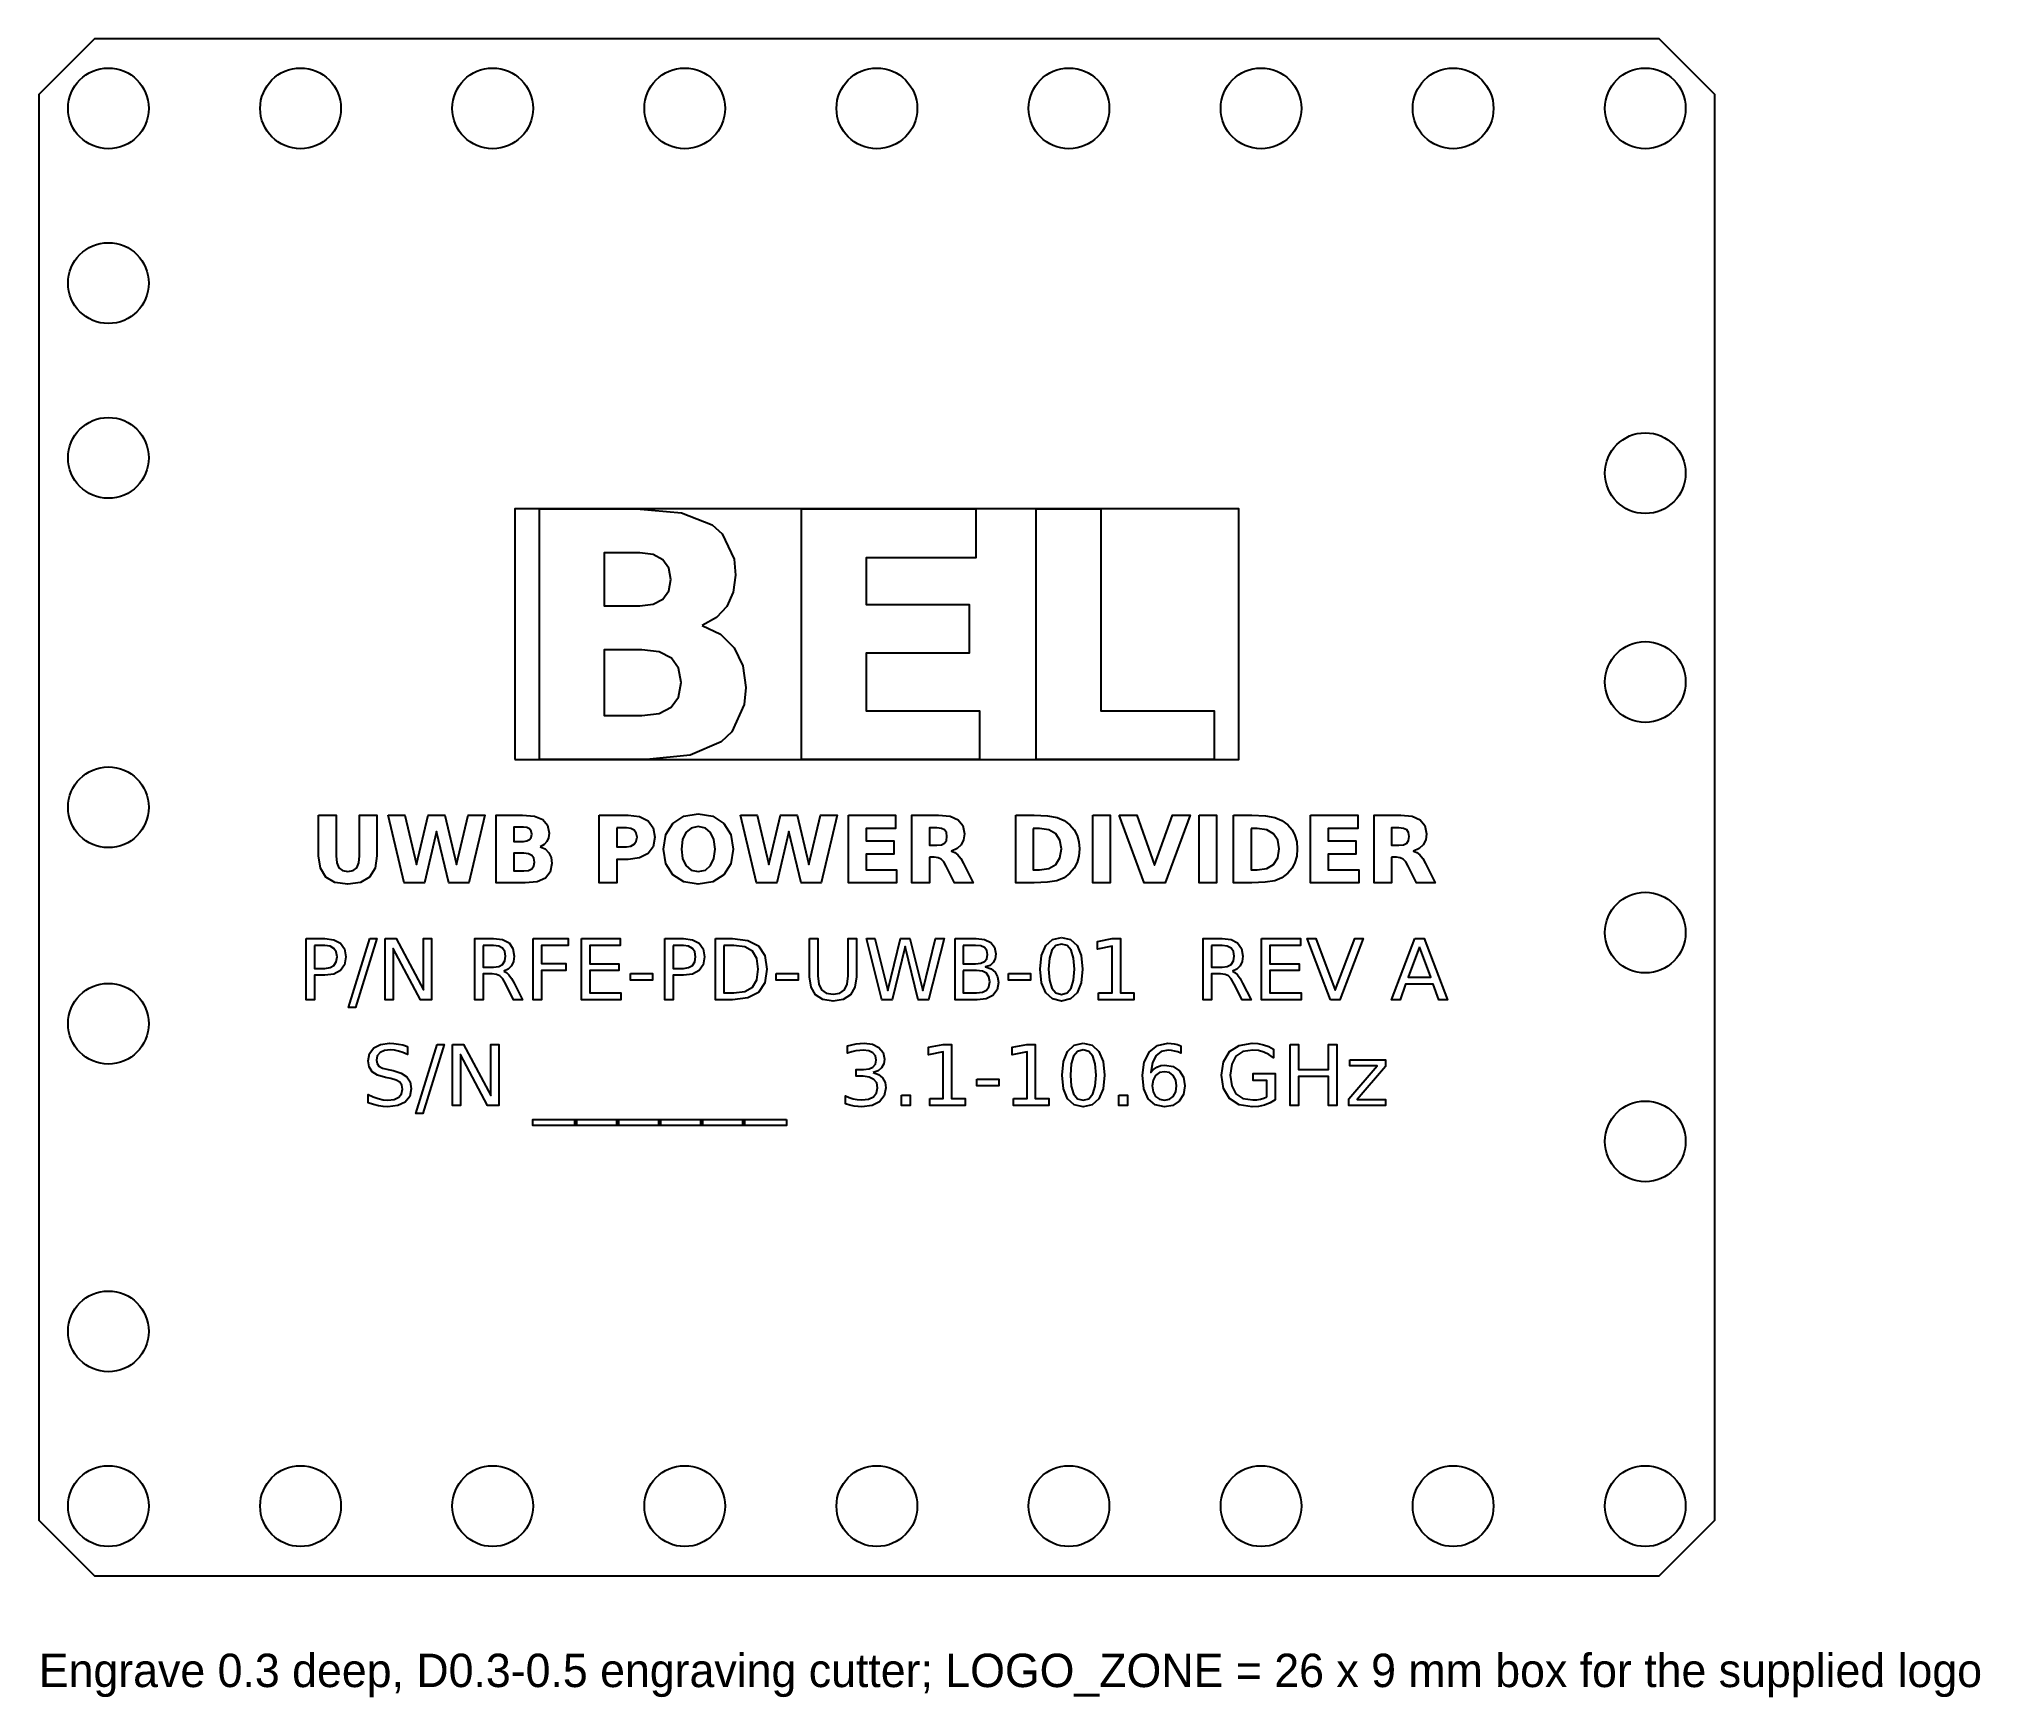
# Model space of a CAD drawing. Header units: millimetres. Extents: x -30.1 to 39.6, y -32 to 27.6.
import ezdxf

# ---------------------------------------------------------------- set-up
doc = ezdxf.new("R2010")
doc.units = ezdxf.units.MM
for name, color, linetype in [('ENGRAVE_0p3', 1, 'Continuous'), ('LID_OUTLINE', 7, 'Continuous'), ('LOGO_ZONE', 5, 'Continuous'), ('NOTES', 2, 'Continuous'), ('SCREW_HOLES', 3, 'Continuous')]:
    doc.layers.add(name, color=color, linetype=linetype)

msp = doc.modelspace()

# ---------------------------------------------------------------- linework, layer by layer
at = {"layer": 'ENGRAVE_0p3'}
for points in [[(-6.277, 6.531), (-5.615, 6.222), (-5.122, 5.729), (-4.814, 5.078), (-4.711, 4.296), (-4.766, 3.686), (-5.206, 2.715), (-5.591, 2.353), (-6.7, 1.875), (-8.268, 1.715), (-12.118, 1.715), (-12.118, 10.715), (-8.634, 10.715), (-7.018, 10.573), (-5.919, 10.148), (-5.551, 9.822), (-5.13, 8.914), (-5.078, 8.333), (-5.155, 7.726), (-5.386, 7.216), (-5.762, 6.814), (-6.277, 6.531)], [(-2.709, 10.715), (3.552, 10.715), (3.552, 8.96), (-0.389, 8.96), (-0.389, 7.286), (3.319, 7.286), (3.319, 5.53), (-0.389, 5.53), (-0.389, 3.468), (3.685, 3.468), (3.685, 1.715), (-2.709, 1.715), (-2.709, 10.715)], [(5.724, 10.715), (8.044, 10.715), (8.044, 3.468), (12.118, 3.468), (12.118, 1.715), (5.724, 1.715), (5.724, 10.715)], [(-8.515, 7.23), (-8.032, 7.29), (-7.684, 7.471), (-7.471, 7.769), (-7.4, 8.182), (-7.471, 8.592), (-7.684, 8.89), (-8.032, 9.074), (-8.515, 9.135), (-9.798, 9.135), (-9.798, 7.23), (-8.515, 7.23)], [(-8.436, 3.295), (-7.824, 3.369), (-7.385, 3.59), (-7.12, 3.96), (-7.032, 4.481), (-7.119, 4.994), (-7.381, 5.359), (-7.819, 5.578), (-8.436, 5.652), (-9.798, 5.652), (-9.798, 3.295), (-8.436, 3.295)], [(-20.052, -0.285), (-19.425, -0.285), (-19.425, -1.742), (-19.401, -2), (-19.327, -2.172), (-19.197, -2.269), (-19.006, -2.301), (-18.813, -2.269), (-18.683, -2.172), (-18.609, -2), (-18.584, -1.742), (-18.584, -0.285), (-17.958, -0.285), (-17.958, -1.742), (-18.023, -2.192), (-18.217, -2.51), (-18.543, -2.699), (-19.006, -2.762), (-19.467, -2.699), (-19.794, -2.51), (-19.987, -2.192), (-20.052, -1.742), (-20.052, -0.285)], [(-17.552, -0.285), (-16.952, -0.285), (-16.532, -2.051), (-16.115, -0.285), (-15.512, -0.285), (-15.095, -2.051), (-14.675, -0.285), (-14.08, -0.285), (-14.652, -2.715), (-15.375, -2.715), (-15.816, -0.868), (-16.252, -2.715), (-16.975, -2.715), (-17.552, -0.285)], [(-12.092, -1.415), (-11.913, -1.498), (-11.78, -1.631), (-11.697, -1.807), (-11.669, -2.018), (-11.729, -2.325), (-11.907, -2.543), (-12.206, -2.672), (-12.63, -2.715), (-13.669, -2.715), (-13.669, -0.285), (-12.729, -0.285), (-12.292, -0.323), (-11.995, -0.438), (-11.825, -0.637), (-11.768, -0.928), (-11.789, -1.092), (-11.852, -1.23), (-11.953, -1.338), (-12.092, -1.415)], [(-9.968, -0.285), (-8.929, -0.285), (-8.519, -0.337), (-8.217, -0.491), (-8.031, -0.741), (-7.969, -1.078), (-8.031, -1.416), (-8.217, -1.666), (-8.519, -1.82), (-8.929, -1.872), (-9.342, -1.872), (-9.342, -2.715), (-9.968, -2.715), (-9.968, -0.285)], [(-6.416, -0.241), (-5.893, -0.325), (-5.498, -0.577), (-5.249, -0.976), (-5.166, -1.503), (-5.249, -2.028), (-5.498, -2.427), (-5.893, -2.679), (-6.416, -2.762), (-6.937, -2.679), (-7.333, -2.427), (-7.582, -2.028), (-7.665, -1.503), (-7.582, -0.976), (-7.333, -0.577), (-6.937, -0.325), (-6.416, -0.241)], [(-6.416, -0.695), (-6.67, -0.748), (-6.86, -0.907), (-6.978, -1.161), (-7.018, -1.503), (-6.978, -1.842), (-6.86, -2.097), (-6.67, -2.255), (-6.416, -2.308), (-6.16, -2.255), (-5.97, -2.097), (-5.851, -1.842), (-5.812, -1.503), (-5.851, -1.161), (-5.97, -0.907), (-6.16, -0.748), (-6.416, -0.695)], [(-4.899, -0.285), (-4.298, -0.285), (-3.878, -2.051), (-3.462, -0.285), (-2.858, -0.285), (-2.441, -2.051), (-2.021, -0.285), (-1.426, -0.285), (-1.999, -2.715), (-2.721, -2.715), (-3.162, -0.868), (-3.598, -2.715), (-4.321, -2.715), (-4.899, -0.285)], [(-1.016, -0.285), (0.675, -0.285), (0.675, -0.759), (-0.389, -0.759), (-0.389, -1.211), (0.612, -1.211), (0.612, -1.685), (-0.389, -1.685), (-0.389, -2.242), (0.711, -2.242), (0.711, -2.715), (-1.016, -2.715), (-1.016, -0.285)], [(1.888, -1.795), (1.888, -2.715), (1.261, -2.715), (1.261, -0.285), (2.218, -0.285), (2.634, -0.325), (2.922, -0.446), (3.09, -0.654), (3.146, -0.956), (3.116, -1.175), (3.029, -1.351), (2.883, -1.485), (2.678, -1.579), (2.8, -1.627), (2.909, -1.712), (3.011, -1.842), (3.115, -2.025), (3.455, -2.715), (2.788, -2.715), (2.491, -2.111), (2.401, -1.958), (2.31, -1.862), (2.203, -1.812), (2.065, -1.795), (1.888, -1.795)], [(4.988, -0.285), (5.648, -0.285), (6.131, -0.305), (6.473, -0.364), (6.724, -0.47), (6.937, -0.632), (7.086, -0.809), (7.191, -1.012), (7.254, -1.24), (7.274, -1.497), (7.254, -1.758), (7.191, -1.988), (7.086, -2.191), (6.937, -2.368), (6.723, -2.53), (6.469, -2.636), (6.127, -2.695), (5.648, -2.715), (4.988, -2.715), (4.988, -0.285)], [(7.755, -0.285), (8.382, -0.285), (8.382, -2.715), (7.755, -2.715), (7.755, -0.285)], [(8.705, -0.285), (9.335, -0.285), (9.979, -2.079), (10.623, -0.285), (11.252, -0.285), (10.352, -2.715), (9.605, -2.715), (8.705, -0.285)], [(11.575, -0.285), (12.201, -0.285), (12.201, -2.715), (11.575, -2.715), (11.575, -0.285)], [(12.815, -0.285), (13.475, -0.285), (13.958, -0.305), (14.299, -0.364), (14.551, -0.47), (14.764, -0.632), (14.913, -0.809), (15.017, -1.012), (15.08, -1.24), (15.101, -1.497), (15.08, -1.758), (15.017, -1.988), (14.913, -2.191), (14.764, -2.368), (14.549, -2.53), (14.295, -2.636), (13.953, -2.695), (13.475, -2.715), (12.815, -2.715), (12.815, -0.285)], [(15.581, -0.285), (17.272, -0.285), (17.272, -0.759), (16.208, -0.759), (16.208, -1.211), (17.209, -1.211), (17.209, -1.685), (16.208, -1.685), (16.208, -2.242), (17.308, -2.242), (17.308, -2.715), (15.581, -2.715), (15.581, -0.285)], [(18.485, -1.795), (18.485, -2.715), (17.858, -2.715), (17.858, -0.285), (18.815, -0.285), (19.231, -0.325), (19.519, -0.446), (19.687, -0.654), (19.743, -0.956), (19.713, -1.175), (19.626, -1.351), (19.48, -1.485), (19.275, -1.579), (19.397, -1.627), (19.506, -1.712), (19.608, -1.842), (19.712, -2.025), (20.052, -2.715), (19.385, -2.715), (19.088, -2.111), (18.998, -1.958), (18.907, -1.862), (18.8, -1.812), (18.662, -1.795), (18.485, -1.795)], [(-12.696, -1.226), (-12.566, -1.21), (-12.472, -1.161), (-12.414, -1.08), (-12.395, -0.969), (-12.414, -0.858), (-12.472, -0.778), (-12.566, -0.728), (-12.696, -0.712), (-13.043, -0.712), (-13.043, -1.226), (-12.696, -1.226)], [(-9.342, -0.739), (-9.342, -1.418), (-8.996, -1.418), (-8.834, -1.396), (-8.714, -1.329), (-8.639, -1.222), (-8.614, -1.078), (-8.639, -0.934), (-8.714, -0.827), (-8.834, -0.761), (-8.996, -0.739), (-9.342, -0.739)], [(2.151, -1.363), (2.32, -1.344), (2.434, -1.29), (2.498, -1.193), (2.519, -1.048), (2.498, -0.906), (2.434, -0.811), (2.32, -0.757), (2.151, -0.739), (1.888, -0.739), (1.888, -1.363), (2.151, -1.363)], [(5.615, -0.759), (5.615, -2.242), (5.839, -2.242), (6.178, -2.194), (6.425, -2.051), (6.578, -1.817), (6.629, -1.497), (6.578, -1.18), (6.427, -0.948), (6.179, -0.806), (5.839, -0.759), (5.615, -0.759)], [(13.441, -0.759), (13.441, -2.242), (13.665, -2.242), (14.004, -2.194), (14.252, -2.051), (14.404, -1.817), (14.455, -1.497), (14.404, -1.18), (14.253, -0.948), (14.005, -0.806), (13.665, -0.759), (13.441, -0.759)], [(18.748, -1.363), (18.917, -1.344), (19.031, -1.29), (19.095, -1.193), (19.116, -1.048), (19.095, -0.906), (19.031, -0.811), (18.917, -0.757), (18.748, -0.739), (18.485, -0.739), (18.485, -1.363), (18.748, -1.363)], [(-12.675, -2.288), (-12.51, -2.269), (-12.391, -2.209), (-12.32, -2.109), (-12.296, -1.968), (-12.319, -1.83), (-12.39, -1.731), (-12.508, -1.672), (-12.675, -1.652), (-13.043, -1.652), (-13.043, -2.288), (-12.675, -2.288)], [(-20.495, -4.715), (-19.824, -4.715), (-19.499, -4.757), (-19.264, -4.882), (-19.122, -5.089), (-19.075, -5.372), (-19.122, -5.658), (-19.264, -5.865), (-19.499, -5.989), (-19.824, -6.031), (-20.198, -6.031), (-20.198, -6.915), (-20.495, -6.915), (-20.495, -4.715)], [(-18.206, -4.715), (-17.956, -4.715), (-18.722, -7.195), (-18.972, -7.195), (-18.206, -4.715)], [(-17.659, -4.715), (-17.259, -4.715), (-16.283, -6.555), (-16.283, -4.715), (-15.995, -4.715), (-15.995, -6.915), (-16.395, -6.915), (-17.37, -5.075), (-17.37, -6.915), (-17.659, -6.915), (-17.659, -4.715)], [(-13.399, -5.883), (-13.305, -5.934), (-13.213, -6.022), (-13.122, -6.148), (-13.031, -6.314), (-12.729, -6.915), (-13.049, -6.915), (-13.33, -6.351), (-13.438, -6.167), (-13.542, -6.057), (-13.663, -6.003), (-13.821, -5.985), (-14.145, -5.985), (-14.145, -6.915), (-14.443, -6.915), (-14.443, -4.715), (-13.771, -4.715), (-13.442, -4.754), (-13.208, -4.873), (-13.069, -5.071), (-13.022, -5.349), (-13.046, -5.539), (-13.119, -5.694), (-13.237, -5.81), (-13.399, -5.883)], [(-12.346, -4.715), (-11.082, -4.715), (-11.082, -4.966), (-12.049, -4.966), (-12.049, -5.614), (-11.176, -5.614), (-11.176, -5.865), (-12.049, -5.865), (-12.049, -6.915), (-12.346, -6.915), (-12.346, -4.715)], [(-10.611, -4.715), (-9.22, -4.715), (-9.22, -4.966), (-10.313, -4.966), (-10.313, -5.617), (-9.265, -5.617), (-9.265, -5.867), (-10.313, -5.867), (-10.313, -6.665), (-9.193, -6.665), (-9.193, -6.915), (-10.611, -6.915), (-10.611, -4.715)], [(-7.615, -4.715), (-6.943, -4.715), (-6.618, -4.757), (-6.384, -4.882), (-6.242, -5.089), (-6.195, -5.372), (-6.242, -5.658), (-6.384, -5.865), (-6.618, -5.989), (-6.943, -6.031), (-7.318, -6.031), (-7.318, -6.915), (-7.615, -6.915), (-7.615, -4.715)], [(-5.796, -4.715), (-5.184, -4.715), (-4.63, -4.781), (-4.246, -4.981), (-4.021, -5.322), (-3.946, -5.813), (-4.022, -6.306), (-4.247, -6.649), (-4.632, -6.848), (-5.184, -6.915), (-5.796, -6.915), (-5.796, -4.715)], [(-2.417, -4.715), (-2.118, -4.715), (-2.118, -6.052), (-2.086, -6.356), (-1.99, -6.561), (-1.822, -6.677), (-1.574, -6.716), (-1.328, -6.677), (-1.16, -6.561), (-1.064, -6.356), (-1.032, -6.052), (-1.032, -4.715), (-0.733, -4.715), (-0.733, -6.088), (-0.786, -6.466), (-0.946, -6.738), (-1.21, -6.903), (-1.574, -6.958), (-1.941, -6.903), (-2.205, -6.738), (-2.364, -6.466), (-2.417, -6.088), (-2.417, -4.715)], [(-0.371, -4.715), (-0.07, -4.715), (0.392, -6.575), (0.853, -4.715), (1.188, -4.715), (1.651, -6.575), (2.112, -4.715), (2.414, -4.715), (1.861, -6.915), (1.487, -6.915), (1.023, -5.005), (0.554, -6.915), (0.18, -6.915), (-0.371, -4.715)], [(2.809, -4.715), (3.569, -4.715), (3.871, -4.75), (4.094, -4.856), (4.232, -5.028), (4.278, -5.259), (4.254, -5.44), (4.184, -5.58), (4.067, -5.677), (3.906, -5.729), (4.102, -5.802), (4.248, -5.926), (4.339, -6.094), (4.369, -6.299), (4.319, -6.56), (4.169, -6.755), (3.926, -6.875), (3.598, -6.915), (2.809, -6.915), (2.809, -4.715)], [(6.631, -4.675), (6.957, -4.749), (7.196, -4.968), (7.342, -5.327), (7.391, -5.817), (7.342, -6.307), (7.196, -6.666), (6.957, -6.885), (6.631, -6.958), (6.305, -6.885), (6.066, -6.666), (5.919, -6.307), (5.871, -5.817), (5.919, -5.327), (6.066, -4.968), (6.305, -4.749), (6.631, -4.675)], [(7.966, -6.665), (8.452, -6.665), (8.452, -4.986), (7.923, -5.092), (7.923, -4.821), (8.449, -4.715), (8.747, -4.715), (8.747, -6.665), (9.233, -6.665), (9.233, -6.915), (7.966, -6.915), (7.966, -6.665)], [(12.769, -5.883), (12.863, -5.934), (12.955, -6.022), (13.046, -6.148), (13.137, -6.314), (13.44, -6.915), (13.119, -6.915), (12.838, -6.351), (12.731, -6.167), (12.627, -6.057), (12.506, -6.003), (12.348, -5.985), (12.023, -5.985), (12.023, -6.915), (11.726, -6.915), (11.726, -4.715), (12.398, -4.715), (12.727, -4.754), (12.96, -4.873), (13.1, -5.071), (13.146, -5.349), (13.122, -5.539), (13.05, -5.694), (12.931, -5.81), (12.769, -5.883)], [(13.822, -4.715), (15.213, -4.715), (15.213, -4.966), (14.12, -4.966), (14.12, -5.617), (15.168, -5.617), (15.168, -5.867), (14.12, -5.867), (14.12, -6.665), (15.24, -6.665), (15.24, -6.915), (13.822, -6.915), (13.822, -4.715)], [(16.296, -6.915), (15.457, -4.715), (15.767, -4.715), (16.465, -6.567), (17.163, -4.715), (17.472, -4.715), (16.634, -6.915), (16.296, -6.915)], [(19.32, -4.715), (19.657, -4.715), (20.495, -6.915), (20.186, -6.915), (19.986, -6.351), (18.994, -6.351), (18.794, -6.915), (18.48, -6.915), (19.32, -4.715)], [(-20.198, -4.96), (-20.198, -5.786), (-19.824, -5.786), (-19.639, -5.759), (-19.502, -5.679), (-19.417, -5.548), (-19.389, -5.372), (-19.417, -5.197), (-19.502, -5.067), (-19.639, -4.987), (-19.824, -4.96), (-20.198, -4.96)], [(-14.145, -4.96), (-14.145, -5.741), (-13.771, -5.741), (-13.582, -5.716), (-13.446, -5.641), (-13.364, -5.518), (-13.336, -5.349), (-13.364, -5.18), (-13.446, -5.058), (-13.582, -4.984), (-13.771, -4.96), (-14.145, -4.96)], [(-7.318, -4.96), (-7.318, -5.786), (-6.943, -5.786), (-6.759, -5.759), (-6.622, -5.679), (-6.537, -5.548), (-6.509, -5.372), (-6.537, -5.197), (-6.622, -5.067), (-6.759, -4.987), (-6.943, -4.96), (-7.318, -4.96)], [(-5.498, -4.96), (-5.498, -6.67), (-5.138, -6.67), (-4.744, -6.619), (-4.472, -6.464), (-4.313, -6.198), (-4.26, -5.813), (-4.313, -5.43), (-4.472, -5.165), (-4.744, -5.011), (-5.138, -4.96), (-5.498, -4.96)], [(3.106, -4.96), (3.106, -5.623), (3.547, -5.623), (3.737, -5.602), (3.871, -5.541), (3.952, -5.438), (3.978, -5.291), (3.952, -5.146), (3.871, -5.042), (3.737, -4.98), (3.547, -4.96), (3.106, -4.96)], [(6.631, -4.911), (6.429, -4.968), (6.285, -5.137), (6.198, -5.42), (6.17, -5.817), (6.198, -6.213), (6.285, -6.496), (6.429, -6.666), (6.631, -6.722), (6.833, -6.666), (6.978, -6.496), (7.065, -6.213), (7.094, -5.817), (7.065, -5.42), (6.978, -5.137), (6.833, -4.968), (6.631, -4.911)], [(12.023, -4.96), (12.023, -5.741), (12.398, -5.741), (12.586, -5.716), (12.722, -5.641), (12.805, -5.518), (12.832, -5.349), (12.805, -5.18), (12.722, -5.058), (12.586, -4.984), (12.398, -4.96), (12.023, -4.96)], [(19.488, -5.008), (19.084, -6.103), (19.893, -6.103), (19.488, -5.008)], [(-8.852, -5.968), (-8.058, -5.968), (-8.058, -6.209), (-8.852, -6.209), (-8.852, -5.968)], [(-3.621, -5.968), (-2.827, -5.968), (-2.827, -6.209), (-3.621, -6.209), (-3.621, -5.968)], [(3.106, -5.865), (3.106, -6.67), (3.584, -6.67), (3.793, -6.645), (3.939, -6.571), (4.026, -6.445), (4.055, -6.267), (4.026, -6.087), (3.939, -5.963), (3.793, -5.889), (3.584, -5.865), (3.106, -5.865)], [(4.731, -5.968), (5.525, -5.968), (5.525, -6.209), (4.731, -6.209), (4.731, -5.968)], [(-16.858, -8.587), (-16.858, -8.878), (-17.022, -8.807), (-17.178, -8.757), (-17.325, -8.727), (-17.468, -8.717), (-17.683, -8.74), (-17.843, -8.811), (-17.942, -8.925), (-17.975, -9.079), (-17.953, -9.208), (-17.887, -9.3), (-17.76, -9.367), (-17.555, -9.42), (-17.375, -9.457), (-17.086, -9.544), (-16.884, -9.68), (-16.765, -9.867), (-16.725, -10.108), (-16.779, -10.389), (-16.94, -10.593), (-17.204, -10.717), (-17.568, -10.758), (-17.729, -10.749), (-17.9, -10.723), (-18.079, -10.679), (-18.265, -10.618), (-18.265, -10.311), (-18.086, -10.4), (-17.91, -10.465), (-17.737, -10.503), (-17.568, -10.516), (-17.342, -10.491), (-17.175, -10.416), (-17.071, -10.294), (-17.036, -10.13), (-17.061, -9.986), (-17.136, -9.877), (-17.267, -9.797), (-17.462, -9.739), (-17.643, -9.704), (-17.93, -9.619), (-18.125, -9.497), (-18.237, -9.328), (-18.274, -9.103), (-18.222, -8.842), (-18.068, -8.643), (-17.824, -8.517), (-17.502, -8.475), (-17.346, -8.482), (-17.186, -8.504), (-17.024, -8.538), (-16.858, -8.587)], [(-15.791, -8.515), (-15.541, -8.515), (-16.307, -10.995), (-16.557, -10.995), (-15.791, -8.515)], [(-15.244, -8.515), (-14.844, -8.515), (-13.868, -10.355), (-13.868, -8.515), (-13.58, -8.515), (-13.58, -10.715), (-13.98, -10.715), (-14.955, -8.875), (-14.955, -10.715), (-15.244, -10.715), (-15.244, -8.515)], [(-0.129, -9.529), (0.061, -9.599), (0.205, -9.719), (0.295, -9.88), (0.325, -10.076), (0.269, -10.364), (0.101, -10.58), (-0.17, -10.713), (-0.536, -10.758), (-0.676, -10.751), (-0.82, -10.731), (-0.969, -10.696), (-1.123, -10.649), (-1.123, -10.361), (-0.994, -10.425), (-0.852, -10.47), (-0.702, -10.498), (-0.544, -10.507), (-0.298, -10.479), (-0.118, -10.397), (-0.008, -10.261), (0.029, -10.076), (-0.005, -9.902), (-0.108, -9.772), (-0.27, -9.689), (-0.487, -9.662), (-0.743, -9.662), (-0.743, -9.417), (-0.475, -9.417), (-0.281, -9.395), (-0.139, -9.329), (-0.052, -9.222), (-0.023, -9.077), (-0.053, -8.927), (-0.143, -8.817), (-0.289, -8.749), (-0.487, -8.726), (-0.614, -8.732), (-0.749, -8.753), (-0.896, -8.786), (-1.057, -8.835), (-1.057, -8.57), (-0.893, -8.528), (-0.739, -8.499), (-0.595, -8.481), (-0.46, -8.475), (-0.157, -8.514), (0.076, -8.63), (0.224, -8.81), (0.273, -9.045), (0.247, -9.214), (0.169, -9.354), (0.042, -9.461), (-0.129, -9.529)], [(1.9, -10.465), (2.386, -10.465), (2.386, -8.786), (1.857, -8.892), (1.857, -8.621), (2.383, -8.515), (2.681, -8.515), (2.681, -10.465), (3.167, -10.465), (3.167, -10.715), (1.9, -10.715), (1.9, -10.465)], [(4.909, -10.465), (5.395, -10.465), (5.395, -8.786), (4.866, -8.892), (4.866, -8.621), (5.392, -8.515), (5.69, -8.515), (5.69, -10.465), (6.176, -10.465), (6.176, -10.715), (4.909, -10.715), (4.909, -10.465)], [(7.413, -8.475), (7.74, -8.549), (7.979, -8.768), (8.125, -9.127), (8.174, -9.617), (8.125, -10.107), (7.979, -10.466), (7.74, -10.685), (7.413, -10.758), (7.087, -10.685), (6.848, -10.466), (6.702, -10.107), (6.653, -9.617), (6.702, -9.127), (6.848, -8.768), (7.087, -8.549), (7.413, -8.475)], [(7.413, -8.711), (7.212, -8.768), (7.068, -8.937), (6.981, -9.22), (6.952, -9.617), (6.981, -10.013), (7.068, -10.296), (7.212, -10.466), (7.413, -10.522), (7.616, -10.466), (7.76, -10.296), (7.847, -10.013), (7.876, -9.617), (7.847, -9.22), (7.76, -8.937), (7.616, -8.768), (7.413, -8.711)], [(10.92, -8.564), (10.92, -8.835), (10.808, -8.788), (10.694, -8.754), (10.58, -8.733), (10.468, -8.726), (10.208, -8.776), (10.017, -8.925), (9.896, -9.175), (9.84, -9.526), (9.938, -9.413), (10.058, -9.329), (10.196, -9.278), (10.347, -9.261), (10.644, -9.311), (10.871, -9.462), (11.015, -9.699), (11.063, -10.009), (11.013, -10.315), (10.863, -10.553), (10.629, -10.707), (10.33, -10.758), (9.993, -10.685), (9.746, -10.466), (9.594, -10.107), (9.544, -9.617), (9.606, -9.149), (9.792, -8.786), (10.081, -8.553), (10.456, -8.475), (10.569, -8.481), (10.682, -8.498), (10.799, -8.525), (10.92, -8.564)], [(14.008, -10.401), (14.008, -9.81), (13.522, -9.81), (13.522, -9.565), (14.303, -9.565), (14.303, -10.51), (14.122, -10.618), (13.923, -10.695), (13.708, -10.742), (13.48, -10.758), (13.02, -10.683), (12.672, -10.457), (12.454, -10.096), (12.381, -9.617), (12.454, -9.137), (12.672, -8.777), (13.02, -8.551), (13.48, -8.475), (13.689, -8.489), (13.888, -8.529), (14.075, -8.594), (14.246, -8.685), (14.246, -9.002), (14.076, -8.879), (13.895, -8.791), (13.705, -8.738), (13.505, -8.72), (13.151, -8.776), (12.898, -8.945), (12.746, -9.226), (12.695, -9.617), (12.746, -10.008), (12.898, -10.288), (13.151, -10.457), (13.505, -10.513), (13.654, -10.506), (13.786, -10.486), (13.903, -10.451), (14.008, -10.401)], [(14.846, -8.515), (15.144, -8.515), (15.144, -9.417), (16.226, -9.417), (16.226, -8.515), (16.523, -8.515), (16.523, -10.715), (16.226, -10.715), (16.226, -9.667), (15.144, -9.667), (15.144, -10.715), (14.846, -10.715), (14.846, -8.515)], [(16.986, -9.065), (18.274, -9.065), (18.274, -9.312), (17.254, -10.499), (18.274, -10.499), (18.274, -10.715), (16.949, -10.715), (16.949, -10.467), (17.969, -9.281), (16.986, -9.281), (16.986, -9.065)], [(10.33, -9.497), (10.15, -9.531), (10.012, -9.634), (9.924, -9.796), (9.895, -10.009), (9.924, -10.222), (10.012, -10.384), (10.15, -10.488), (10.33, -10.522), (10.509, -10.488), (10.647, -10.384), (10.735, -10.222), (10.764, -10.009), (10.735, -9.796), (10.647, -9.634), (10.509, -9.531), (10.33, -9.497)], [(0.889, -10.341), (1.2, -10.341), (1.2, -10.715), (0.889, -10.715), (0.889, -10.341)], [(3.593, -9.768), (4.387, -9.768), (4.387, -10.009), (3.593, -10.009), (3.593, -9.768)], [(8.697, -10.341), (9.008, -10.341), (9.008, -10.715), (8.697, -10.715), (8.697, -10.341)], [(-10.785, -11.216), (-10.785, -11.426), (-12.354, -11.426), (-12.354, -11.216), (-10.785, -11.216)], [(-9.277, -11.216), (-9.277, -11.426), (-10.845, -11.426), (-10.845, -11.216), (-9.277, -11.216)], [(-7.768, -11.216), (-7.768, -11.426), (-9.336, -11.426), (-9.336, -11.216), (-7.768, -11.216)], [(-6.259, -11.216), (-6.259, -11.426), (-7.827, -11.426), (-7.827, -11.216), (-6.259, -11.216)], [(-4.75, -11.216), (-4.75, -11.426), (-6.319, -11.426), (-6.319, -11.216), (-4.75, -11.216)], [(-3.242, -11.216), (-3.242, -11.426), (-4.81, -11.426), (-4.81, -11.216), (-3.242, -11.216)]]:
    msp.add_lwpolyline(points, close=True, dxfattribs=at)
at = {"layer": 'LID_OUTLINE'}
msp.add_lwpolyline([(-28.1, -27.6), (28.1, -27.6), (30.1, -25.6), (30.1, 25.6), (28.1, 27.6), (-28.1, 27.6), (-30.1, 25.6), (-30.1, -25.6)], close=True, dxfattribs=at)
at = {"layer": 'LOGO_ZONE'}
msp.add_lwpolyline([(-13, 1.715), (13, 1.715), (13, 10.715), (-13, 10.715)], close=True, dxfattribs=at)
at = {"layer": 'SCREW_HOLES'}
for centre in [(-27.6, 25.1), (-20.7, 25.1), (-13.8, 25.1), (-6.9, 25.1), (0, 25.1), (6.9, 25.1), (13.8, 25.1), (20.7, 25.1), (27.6, 25.1), (-27.6, 18.825), (-27.6, 12.55), (27.6, 12), (27.6, 4.5), (-27.6, 0), (27.6, -4.5), (-27.6, -7.775), (27.6, -12), (-27.6, -18.825), (-27.6, -25.1), (-20.7, -25.1), (-13.8, -25.1), (-6.9, -25.1), (0, -25.1), (6.9, -25.1), (13.8, -25.1), (20.7, -25.1), (27.6, -25.1)]:
    msp.add_circle(centre, 1.45, dxfattribs=at)

# ---------------------------------------------------------------- texts
at = {"layer": 'NOTES'}
msp.add_text('Engrave 0.3 deep, D0.3-0.5 engraving cutter; LOGO_ZONE = 26 x 9 mm box for the supplied logo', height=1.2, dxfattribs=at).set_placement((-30.1, -31.6))

doc.saveas('drawing.dxf')
